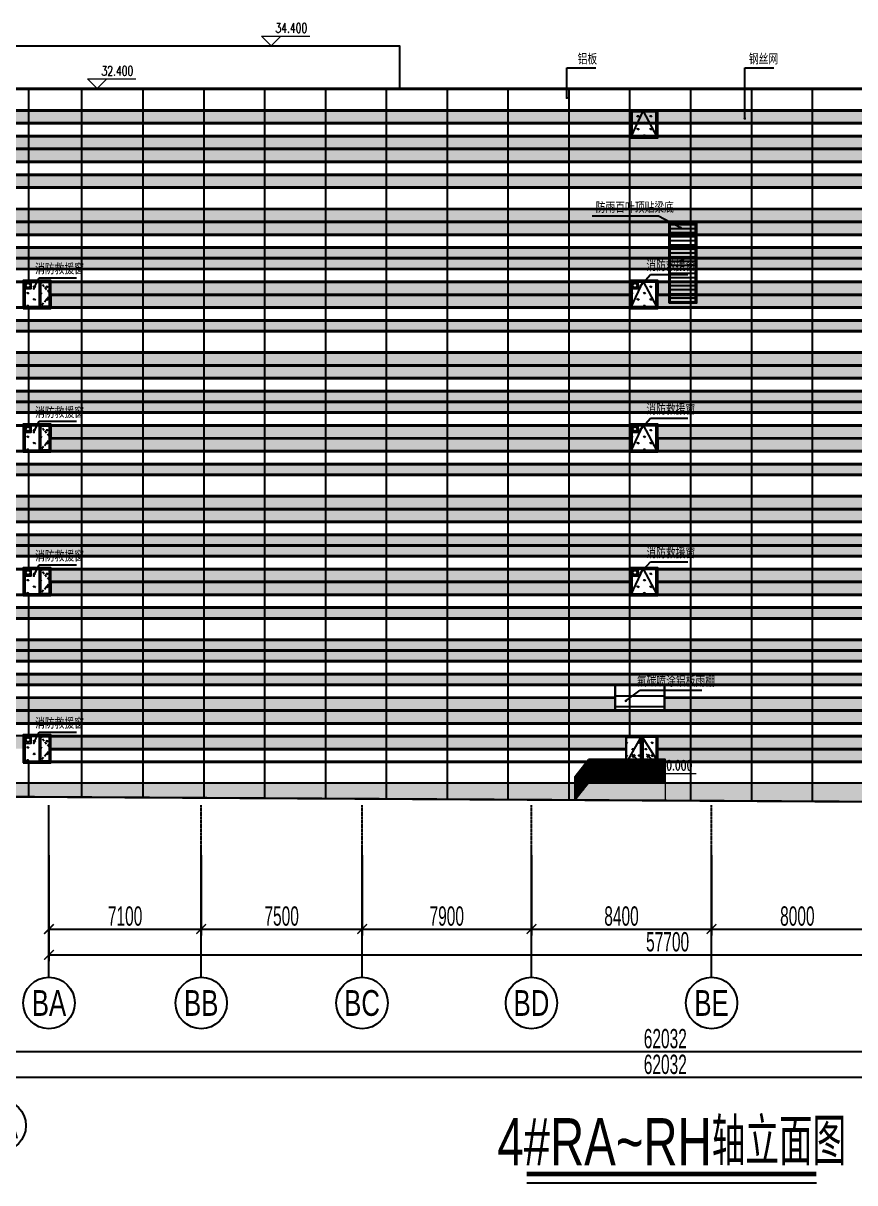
# Model space of a CAD drawing. Extents: x 393608 to 866608, y -117491 to 282459.
# Drawn here: x 702839 to 741620, y 209395 to 263498 of the extents above; entities that cross this region are included whole.
import ezdxf
from ezdxf.enums import TextEntityAlignment as Align

# ---------------------------------------------------------------- set-up
doc = ezdxf.new("R2010")
doc.units = 0
doc.linetypes.add('CENTER', pattern=[50.8, 31.75, -6.35, 6.35, -6.35])
doc.linetypes.add('DASH', pattern=[0.35, 0.25, -0.1])
doc.layers.get('0').update_dxf_attribs({"color": 8})
doc.layers.get('Defpoints').update_dxf_attribs({"color": 8})
for name, color, linetype in [('#幕墙线-平面', 8, 'Continuous'), ('#标注', 8, 'Continuous'), ('A-ELEV-1', 8, 'Continuous'), ('A-ELEV-2', 8, 'Continuous'), ('A-ELEV-3', 8, 'Continuous'), ('A-ELEV-8', 8, 'Continuous'), ('A-FLOR-RAIL', 8, 'Continuous'), ('DIM_LEAD', 8, 'Continuous'), ('DOTE', 8, 'CENTER'), ('E-HATCH3', 8, 'Continuous'), ('E_WINDOW', 8, 'Continuous'), ('Fill', 8, 'Continuous'), ('S_STAIR', 8, 'Continuous'), ('建-填充', 8, 'Continuous'), ('玻璃符号', 8, 'Continuous'), ('看线', 8, 'Continuous')]:
    doc.layers.add(name, color=color, linetype=linetype)
for name, color, linetype, lineweight in [('DIM_ELEV', 8, 'Continuous', 5), ('DOOR_FIRE', 8, 'Continuous', 13), ('PUB_TEXT', 8, 'Continuous', 5), ('STAIR', 8, 'Continuous', 9)]:
    doc.layers.add(name, color=color, linetype=linetype, lineweight=lineweight)
doc.styles.add('_TCH_DIM', font='SIMPLEX', dxfattribs={"bigfont": 'GBCBIG'})
doc.styles.add('JHZX', font='jrs.shx', dxfattribs={"width": 0.6, "bigfont": 'jhz.shx'})
doc.dimstyles.new('JZBZ-300', dxfattribs={"dimscale": 300, "dimtxt": 3, "dimasz": 1.5, "dimexe": 1, "dimexo": 1, "dimgap": 0.5, "dimtad": 1, "dimdec": 0, "dimdsep": 46, "dimtxsty": 'JHZX', "dimblk1": 'ARCHTICK', "dimblk2": 'ARCHTICK', "dimsah": 1, "dimcen": 0, "dimclrd": 1, "dimclre": 1, "dimclrt": 2, "dimadec": 3, "dimazin": 2, "dimtfac": 1, "dimtdec": 0, "dimtix": 1, "dimtmove": 0, "dimatfit": 3, "dimfxl": 1, "dimtolj": 1, "dimlwd": -1, "dimlwe": -1, "dimarcsym": 1})
pattern_1 = [(270, (150, -100), (500, -250), [50, -200]), (270, (250, -100), (500, -250), [50, -200]), (5e-10, (400, -25), (500, 250), [100, -400]), (5e-10, (400, -475), (500, 250), [100, -400]), (333.43495, (0, 0), (500, -2e-07), [223.6, -335.417]), (333.43495, (200, -150), (500, -1e-05), [223.6, -335.417]), (333.43495, (2e-10, -25), (500, -2e-07), [167.7, -111.8, 167.7, -111.817]), (26.56505, (2e-09, -225), (500, 2e-07), [167.7, -111.8, 167.7, -111.817]), (26.56505, (200, -100), (500, 2e-07), [223.6, -335.417]), (26.56505, (2e-09, -250), (500, 2e-07), [223.6, -335.417])]
pattern_2 = [(90, (-2908365.99, 1115784.3), (-95.25, 0), []), (90, (-2908334.24, 1115816.05), (-95.25, 0), [])]

# ---------------------------------------------------------------- blocks, each defined once
blk = doc.blocks.new('4#RA-RH网格')
at = {"layer": 'E-HATCH3'}
h = blk.add_hatch(dxfattribs=at)
h.set_pattern_fill('菱形金属网', color=256, scale=250, angle=-90, style=0)
h.set_pattern_definition(pattern_1)
h.paths.add_polyline_path([(73981, 34545), (10549, 34545), (10549, 35115), (73981, 35115)])
h = blk.add_hatch(dxfattribs=at)
h.set_pattern_fill('菱形金属网', color=256, scale=250, angle=-90, style=0)
h.set_pattern_definition(pattern_1)
h.paths.add_polyline_path([(73981, 33345), (10549, 33345), (10549, 33915), (73981, 33915)])
h = blk.add_hatch(dxfattribs=at)
h.set_pattern_fill('菱形金属网', color=256, scale=250, angle=-90, style=0)
h.set_pattern_definition(pattern_1)
h.paths.add_polyline_path([(73981, 32745), (10549, 32745), (10549, 33315), (73981, 33315)])
h = blk.add_hatch(dxfattribs=at)
h.set_pattern_fill('菱形金属网', color=256, scale=250, angle=-90, style=0)
h.set_pattern_definition(pattern_1)
h.paths.add_polyline_path([(73981, 31545), (10549, 31545), (10549, 32115), (73981, 32115)])
h = blk.add_hatch(dxfattribs=at)
h.set_pattern_fill('菱形金属网', color=256, scale=250, angle=-90, style=0)
h.set_pattern_definition(pattern_1)
h.paths.add_polyline_path([(73981, 29945), (10549, 29945), (10549, 30515), (73981, 30515)])
h = blk.add_hatch(dxfattribs=at)
h.set_pattern_fill('菱形金属网', color=256, scale=250, angle=-90, style=0)
h.set_pattern_definition(pattern_1)
h.paths.add_polyline_path([(73981, 29345), (10549, 29345), (10549, 29915), (73981, 29915)])
h = blk.add_hatch(dxfattribs=at)
h.set_pattern_fill('菱形金属网', color=256, scale=250, angle=-90, style=0)
h.set_pattern_definition(pattern_1)
h.paths.add_polyline_path([(73981, 28245), (10549, 28245), (10549, 28715), (73981, 28715)])
h = blk.add_hatch(dxfattribs=at)
h.set_pattern_fill('菱形金属网', color=256, scale=250, angle=-90, style=0)
h.set_pattern_definition(pattern_1)
h.paths.add_polyline_path([(73981, 27745), (10549, 27745), (10549, 28215), (73981, 28215)])
h = blk.add_hatch(dxfattribs=at)
h.set_pattern_fill('菱形金属网', color=256, scale=250, angle=-90, style=0)
h.set_pattern_definition(pattern_1)
h.paths.add_polyline_path([(40619, 26545), (13611, 26545), (13611, 27115), (40619, 27115)])
h = blk.add_hatch(dxfattribs=at)
h.set_pattern_fill('菱形金属网', color=256, scale=250, angle=-90, style=0)
h.set_pattern_definition(pattern_1)
h.paths.add_polyline_path([(41919, 26545), (73981, 26545), (73981, 27114), (41919, 27114)])
h = blk.add_hatch(dxfattribs=at)
h.set_pattern_fill('菱形金属网', color=256, scale=250, angle=-90, style=0)
h.set_pattern_definition(pattern_1)
h.paths.add_polyline_path([(13611, 25945), (40619, 25945), (40619, 26515), (13611, 26515)])
h = blk.add_hatch(dxfattribs=at)
h.set_pattern_fill('菱形金属网', color=256, scale=250, angle=-90, style=0)
h.set_pattern_definition(pattern_1)
h.paths.add_polyline_path([(41919, 26515), (73981, 26515), (73981, 25945), (41919, 25945)])
h = blk.add_hatch(dxfattribs=at)
h.set_pattern_fill('菱形金属网', color=256, scale=250, angle=-90, style=0)
h.set_pattern_definition(pattern_1)
h.paths.add_polyline_path([(73981, 24845), (10549, 24845), (10549, 25315), (73981, 25315)])
h = blk.add_hatch(dxfattribs=at)
h.set_pattern_fill('菱形金属网', color=256, scale=250, angle=-90, style=0)
h.set_pattern_definition(pattern_1)
h.paths.add_polyline_path([(73981, 23245), (10549, 23245), (10549, 23815), (73981, 23815)])
h = blk.add_hatch(dxfattribs=at)
h.set_pattern_fill('菱形金属网', color=256, scale=250, angle=-90, style=0)
h.set_pattern_definition(pattern_1)
h.paths.add_polyline_path([(73981, 22645), (10549, 22645), (10549, 23215), (73981, 23215)])
h = blk.add_hatch(dxfattribs=at)
h.set_pattern_fill('菱形金属网', color=256, scale=250, angle=-90, style=0)
h.set_pattern_definition(pattern_1)
h.paths.add_polyline_path([(73981, 21545), (10549, 21545), (10549, 22015), (73981, 22015)])
h = blk.add_hatch(dxfattribs=at)
h.set_pattern_fill('菱形金属网', color=256, scale=250, angle=-90, style=0)
h.set_pattern_definition(pattern_1)
h.paths.add_polyline_path([(73981, 21045), (10549, 21045), (10549, 21515), (73981, 21515)])
h = blk.add_hatch(dxfattribs=at)
h.set_pattern_fill('菱形金属网', color=256, scale=250, angle=-90, style=0)
h.set_pattern_definition(pattern_1)
h.paths.add_polyline_path([(13611, 19845), (40619, 19845), (40619, 20415), (13611, 20415)])
h = blk.add_hatch(dxfattribs=at)
h.set_pattern_fill('菱形金属网', color=256, scale=250, angle=-90, style=0)
h.set_pattern_definition(pattern_1)
h.paths.add_polyline_path([(41919, 20415), (73981, 20415), (73981, 19845), (41919, 19845)])
h = blk.add_hatch(dxfattribs=at)
h.set_pattern_fill('菱形金属网', color=256, scale=250, angle=-90, style=0)
h.set_pattern_definition(pattern_1)
h.paths.add_polyline_path([(40619, 19245), (13611, 19245), (13611, 19815), (40619, 19815)])
h = blk.add_hatch(dxfattribs=at)
h.set_pattern_fill('菱形金属网', color=256, scale=250, angle=-90, style=0)
h.set_pattern_definition(pattern_1)
h.paths.add_polyline_path([(73981, 19815), (41919, 19815), (41919, 19245), (73981, 19245)])
h = blk.add_hatch(dxfattribs=at)
h.set_pattern_fill('菱形金属网', color=256, scale=250, angle=-90, style=0)
h.set_pattern_definition(pattern_1)
h.paths.add_polyline_path([(73981, 18145), (10549, 18145), (10549, 18615), (73981, 18615)])
h = blk.add_hatch(dxfattribs=at)
h.set_pattern_fill('菱形金属网', color=256, scale=250, angle=-90, style=0)
h.set_pattern_definition(pattern_1)
h.paths.add_polyline_path([(73981, 16545), (10549, 16545), (10549, 17115), (73981, 17115)])
h = blk.add_hatch(dxfattribs=at)
h.set_pattern_fill('菱形金属网', color=256, scale=250, angle=-90, style=0)
h.set_pattern_definition(pattern_1)
h.paths.add_polyline_path([(73981, 15945), (10549, 15945), (10549, 16515), (73981, 16515)])
h = blk.add_hatch(dxfattribs=at)
h.set_pattern_fill('菱形金属网', color=256, scale=250, angle=-90, style=0)
h.set_pattern_definition(pattern_1)
h.paths.add_polyline_path([(73981, 14845), (10549, 14845), (10549, 15315), (73981, 15315)])
h = blk.add_hatch(dxfattribs=at)
h.set_pattern_fill('菱形金属网', color=256, scale=250, angle=-90, style=0)
h.set_pattern_definition(pattern_1)
h.paths.add_polyline_path([(73981, 14345), (10549, 14345), (10549, 14815), (73981, 14815)])
h = blk.add_hatch(dxfattribs=at)
h.set_pattern_fill('菱形金属网', color=256, scale=250, angle=-90, style=0)
h.set_pattern_definition(pattern_1)
h.paths.add_polyline_path([(40619, 13145), (13611, 13145), (13611, 13715), (40619, 13715)])
h = blk.add_hatch(dxfattribs=at)
h.set_pattern_fill('菱形金属网', color=256, scale=250, angle=-90, style=0)
h.set_pattern_definition(pattern_1)
h.paths.add_polyline_path([(73981, 13145), (41919, 13145), (41919, 13715), (73981, 13715)])
h = blk.add_hatch(dxfattribs=at)
h.set_pattern_fill('菱形金属网', color=256, scale=250, angle=-90, style=0)
h.set_pattern_definition(pattern_1)
h.paths.add_polyline_path([(13611, 12545), (40619, 12545), (40619, 13115), (13611, 13115)])
h = blk.add_hatch(dxfattribs=at)
h.set_pattern_fill('菱形金属网', color=256, scale=250, angle=-90, style=0)
h.set_pattern_definition(pattern_1)
h.paths.add_polyline_path([(41919, 13115), (73981, 13115), (73981, 12545), (41919, 12545)])
h = blk.add_hatch(dxfattribs=at)
h.set_pattern_fill('菱形金属网', color=256, scale=250, angle=-90, style=0)
h.set_pattern_definition(pattern_1)
h.paths.add_polyline_path([(73981, 11445), (10549, 11445), (10549, 11915), (73981, 11915)])
h = blk.add_hatch(dxfattribs=at)
h.set_pattern_fill('菱形金属网', color=256, scale=250, angle=-90, style=0)
h.set_pattern_definition(pattern_1)
h.paths.add_polyline_path([(73981, 9945), (10549, 9945), (10549, 10415), (73981, 10415)])
h = blk.add_hatch(dxfattribs=at)
h.set_pattern_fill('菱形金属网', color=256, scale=250, angle=-90, style=0)
h.set_pattern_definition(pattern_1)
h.paths.add_polyline_path([(73981, 9445), (10549, 9445), (10549, 9915), (73981, 9915)])
h = blk.add_hatch(dxfattribs=at)
h.set_pattern_fill('菱形金属网', color=256, scale=250, angle=-90, style=0)
h.set_pattern_definition(pattern_1)
h.paths.add_polyline_path([(73981, 8345), (10549, 8345), (10549, 8815), (73981, 8815)])
h = blk.add_hatch(dxfattribs=at)
h.set_pattern_fill('菱形金属网', color=256, scale=250, angle=-90, style=0)
h.set_pattern_definition(pattern_1)
h.paths.add_polyline_path([(39929, 7145), (39929, 7715), (10549, 7715), (10549, 7145)])
h.paths.add_polyline_path([(42229, 7715), (42229, 7145), (73981, 7145), (73981, 7715)])
h = blk.add_hatch(dxfattribs=at)
h.set_pattern_fill('菱形金属网', color=256, scale=250, angle=-90, style=0)
h.set_pattern_definition(pattern_1)
h.paths.add_polyline_path([(73981, 6545), (10549, 6545), (10549, 7115), (73981, 7115)])
h = blk.add_hatch(dxfattribs=at)
h.set_pattern_fill('菱形金属网', color=256, scale=250, angle=-90, style=0)
h.set_pattern_definition(pattern_1)
h.paths.add_polyline_path([(13611, 5915), (13611, 5345), (40412, 5345), (40412, 5915)])
h.paths.add_polyline_path([(12319, 5345), (12319, 5915), (10549, 5915), (10549, 5345)])
h = blk.add_hatch(dxfattribs=at)
h.set_pattern_fill('菱形金属网', color=256, scale=250, angle=-90, style=0)
h.set_pattern_definition(pattern_1)
h.paths.add_polyline_path([(41912, 5915), (73981, 5915), (73981, 5345), (41912, 5345)])
h = blk.add_hatch(dxfattribs=at)
h.set_pattern_fill('菱形金属网', color=256, scale=250, angle=-90, style=0)
h.set_pattern_definition(pattern_1)
h.paths.add_polyline_path([(41912, 5315), (73981, 5315), (73981, 4745), (42263, 4745), (42263, 4845), (41912, 4845)])
at = {"layer": 'A-ELEV-1', "ltscale": 5}
for p, q in [((42263, 4715), (73981, 4715)), ((38063, 3745), (10749, 3745)), ((73981, 3745), (42263, 3745))]:
    blk.add_line(p, q, dxfattribs=at)
for points in [[(73981, 35145), (10549, 35145), (10549, 36115), (73981, 36115)], [(73981, 34545), (10549, 34545), (10549, 35115), (73981, 35115)], [(73981, 33945), (10549, 33945), (10549, 34515), (73981, 34515)], [(73981, 33345), (10549, 33345), (10549, 33915), (73981, 33915)], [(73981, 32745), (10549, 32745), (10549, 33315), (73981, 33315)], [(73981, 32145), (10549, 32145), (10549, 32715), (73981, 32715)], [(73981, 31545), (10549, 31545), (10549, 32115), (73981, 32115)], [(73981, 30545), (10549, 30545), (10549, 31515), (73981, 31515)], [(73981, 29945), (10549, 29945), (10549, 30515), (73981, 30515)], [(73981, 29345), (10549, 29345), (10549, 29915), (73981, 29915)], [(73981, 28745), (10549, 28745), (10549, 29315), (73981, 29315)], [(73981, 28245), (10549, 28245), (10549, 28715), (73981, 28715)], [(73981, 27745), (10549, 27745), (10549, 28215), (73981, 28215)], [(73981, 27145), (10549, 27145), (10549, 27715), (73981, 27715)], [(40619, 26545), (13611, 26545), (13611, 27115), (40619, 27115)], [(41919, 26545), (73981, 26545), (73981, 27114), (41919, 27114)], [(13611, 25945), (40619, 25945), (40619, 26515), (13611, 26515)], [(41919, 26515), (73981, 26515), (73981, 25945), (41919, 25945)], [(73981, 25345), (10549, 25345), (10549, 25915), (73981, 25915)], [(73981, 24845), (10549, 24845), (10549, 25315), (73981, 25315)], [(73981, 23845), (10549, 23845), (10549, 24815), (73981, 24815)], [(73981, 23245), (10549, 23245), (10549, 23815), (73981, 23815)], [(73981, 22645), (10549, 22645), (10549, 23215), (73981, 23215)], [(73981, 22045), (10549, 22045), (10549, 22615), (73981, 22615)], [(73981, 21545), (10549, 21545), (10549, 22015), (73981, 22015)], [(73981, 21045), (10549, 21045), (10549, 21515), (73981, 21515)], [(73981, 20445), (10549, 20445), (10549, 21015), (73981, 21015)], [(13611, 19845), (40619, 19845), (40619, 20415), (13611, 20415)], [(41919, 20415), (73981, 20415), (73981, 19845), (41919, 19845)], [(40619, 19245), (13611, 19245), (13611, 19815), (40619, 19815)], [(73981, 19815), (41919, 19815), (41919, 19245), (73981, 19245)], [(73981, 18645), (10549, 18645), (10549, 19215), (73981, 19215)], [(73981, 18145), (10549, 18145), (10549, 18615), (73981, 18615)], [(73981, 17145), (10549, 17145), (10549, 18115), (73981, 18115)], [(73981, 16545), (10549, 16545), (10549, 17115), (73981, 17115)], [(73981, 15945), (10549, 15945), (10549, 16515), (73981, 16515)], [(73981, 15345), (10549, 15345), (10549, 15915), (73981, 15915)], [(73981, 14845), (10549, 14845), (10549, 15315), (73981, 15315)], [(73981, 14345), (10549, 14345), (10549, 14815), (73981, 14815)], [(73981, 13745), (10549, 13745), (10549, 14315), (73981, 14315)], [(40619, 13145), (13611, 13145), (13611, 13715), (40619, 13715)], [(73981, 13145), (41919, 13145), (41919, 13715), (73981, 13715)], [(13611, 12545), (40619, 12545), (40619, 13115), (13611, 13115)], [(41919, 13115), (73981, 13115), (73981, 12545), (41919, 12545)], [(73981, 11945), (10549, 11945), (10549, 12515), (73981, 12515)], [(73981, 11445), (10549, 11445), (10549, 11915), (73981, 11915)], [(73981, 10445), (10549, 10445), (10549, 11415), (73981, 11415)], [(73981, 9945), (10549, 9945), (10549, 10415), (73981, 10415)], [(73981, 9445), (10549, 9445), (10549, 9915), (73981, 9915)], [(73981, 8845), (10549, 8845), (10549, 9415), (73981, 9415)], [(73981, 8345), (10549, 8345), (10549, 8815), (73981, 8815)], [(73981, 6545), (10549, 6545), (10549, 7115), (73981, 7115)], [(41912, 5315), (73981, 5315), (73981, 4745), (42263, 4745), (42263, 4845), (41912, 4845)]]:
    blk.add_lwpolyline(points, close=True, dxfattribs=at)
for points in [[(13611, 27115), (31928, 27115)], [(31928, 26545), (13611, 26545)], [(13611, 26515), (31928, 26515)], [(31928, 25945), (13611, 25945)], [(13611, 20415), (31928, 20415)], [(31928, 19845), (13611, 19845)], [(13611, 19815), (31928, 19815)], [(40619, 19845), (33165, 19845)], [(33165, 19815), (40619, 19815)], [(66918, 19845), (41919, 19845)], [(41919, 19815), (66918, 19815)], [(31928, 19245), (13611, 19245)], [(13611, 13715), (31928, 13715)], [(31928, 13145), (13611, 13145)], [(13611, 13115), (31928, 13115)], [(31928, 12545), (13611, 12545)], [(39929, 7745), (10549, 7745), (10549, 8315), (39929, 8315)], [(39929, 8315), (39929, 7745)], [(42229, 8315), (42229, 7745)], [(42229, 8315), (73981, 8315), (73981, 7745), (42229, 7745)], [(39929, 7145), (10549, 7145), (10549, 7715), (39929, 7715)], [(39929, 7715), (39929, 7145)], [(42229, 7715), (73981, 7715), (73981, 7145), (42229, 7145)], [(42229, 7715), (42229, 7145)], [(12319, 5945), (10549, 5945), (10549, 6515), (73981, 6515), (73981, 5945), (13611, 5945)], [(13611, 5915), (40412, 5915)], [(41912, 5915), (73981, 5915), (73981, 5345), (41912, 5345), (41912, 5915)], [(40412, 5345), (13611, 5345)], [(13611, 5315), (40412, 5315)], [(38609, 4745), (13611, 4745)]]:
    blk.add_lwpolyline(points, dxfattribs=at)
blk = doc.blocks.new('4#RA-RH板')
at = {"layer": 'A-ELEV-2'}
for points in [[(69539, 31430), (5307, 31430), (5307, 31400), (69539, 31400)], [(69539, 30430), (5307, 30430), (5307, 30400), (69539, 30400)], [(69539, 29830), (5307, 29830), (5307, 29800), (69539, 29800)], [(69539, 29230), (5307, 29230), (5307, 29200), (69539, 29200)], [(69539, 28630), (5307, 28630), (5307, 28600), (69539, 28600)], [(69539, 28030), (5307, 28030), (5307, 28000), (69539, 28000)], [(69539, 27430), (5307, 27430), (5307, 27400), (69539, 27400)], [(69539, 26830), (5307, 26830), (5307, 26800), (69539, 26800)], [(69539, 26830), (5307, 26830), (5307, 26800), (69539, 26800)], [(69539, 25830), (5307, 25830), (5307, 25800), (69539, 25800)], [(69539, 25230), (5307, 25230), (5307, 25200), (69539, 25200)], [(69539, 24630), (5307, 24630), (5307, 24600), (69539, 24600)], [(69539, 24030), (5307, 24030), (5307, 24000), (69539, 24000)], [(69539, 23530), (5307, 23530), (5307, 23500), (69539, 23500)], [(69539, 23030), (5307, 23030), (5307, 23000), (69539, 23000)], [(69539, 20630), (5307, 20630), (5307, 20600), (69539, 20600)], [(69539, 20130), (5307, 20130), (5307, 20100), (69539, 20100)], [(69539, 19130), (5307, 19130), (5307, 19100), (69539, 19100)], [(69539, 18530), (5307, 18530), (5307, 18500), (69539, 18500)], [(69539, 17930), (5307, 17930), (5307, 17900), (69539, 17900)], [(69539, 17330), (5307, 17330), (5307, 17300), (69539, 17300)], [(5307, 16800), (69539, 16800), (69539, 16830), (5307, 16830)], [(69539, 16330), (5307, 16330), (5307, 16300), (69539, 16300)], [(69539, 13930), (5307, 13930), (5307, 13900), (69539, 13900)], [(69539, 13430), (5307, 13430), (5307, 13400), (69539, 13400)], [(69539, 12430), (5307, 12430), (5307, 12400), (69539, 12400)], [(69539, 11830), (5307, 11830), (5307, 11800), (69539, 11800)], [(69539, 11230), (5307, 11230), (5307, 11200), (69539, 11200)], [(69539, 10630), (5307, 10630), (5307, 10600), (69539, 10600)], [(69539, 10130), (5307, 10130), (5307, 10100), (69539, 10100)], [(69539, 9630), (5307, 9630), (5307, 9600), (69539, 9600)], [(69539, 7230), (5307, 7230), (5307, 7200), (69539, 7200)], [(69539, 6730), (5307, 6730), (5307, 6700), (69539, 6700)], [(69539, 5730), (5307, 5730), (5307, 5700), (69539, 5700)], [(69539, 5230), (5307, 5230), (5307, 5200), (69539, 5200)], [(69539, 4730), (5307, 4730), (5307, 4700), (69539, 4700)], [(69539, 4130), (5307, 4130), (5307, 4100), (69539, 4100)], [(69539, 1830), (5307, 1830), (5307, 1800), (69539, 1800)]]:
    blk.add_lwpolyline(points, close=True, dxfattribs=at)
for points in [[(62987, 22400), (69539, 22400), (69539, 22430), (5307, 22430), (5307, 22400), (35777, 22400)], [(8770, 22400), (27087, 22400)], [(37077, 22400), (69539, 22399)], [(35777, 21830), (8770, 21830)], [(8770, 21800), (35777, 21800)], [(69539, 21830), (37077, 21830)], [(37077, 21800), (69539, 21800)], [(35777, 21230), (5307, 21230), (5307, 21200), (69539, 21200), (69539, 21230), (62987, 21230)], [(27087, 21230), (8770, 21230)], [(69539, 21229), (37077, 21230)], [(62987, 15700), (69539, 15700), (69539, 15730), (5307, 15730), (5307, 15700), (7478, 15700)], [(8770, 15700), (35777, 15700)], [(37077, 15700), (69539, 15700)], [(35777, 15130), (8770, 15130)], [(8770, 15100), (35777, 15100)], [(69539, 15130), (37077, 15130)], [(37077, 15100), (69539, 15100)], [(35777, 14530), (5307, 14530), (5307, 14500), (69539, 14500), (69539, 14530), (62987, 14530)], [(27087, 14530), (8770, 14530)], [(69539, 14530), (37077, 14530)], [(62987, 9000), (69539, 9000), (69539, 9030), (5307, 9030), (5307, 9000), (7478, 9000)], [(8770, 9000), (35777, 9000)], [(37077, 9000), (69539, 9000)], [(35777, 8430), (8770, 8430)], [(8770, 8400), (35777, 8400)], [(69539, 8430), (37077, 8430)], [(37077, 8400), (69539, 8400)], [(35777, 7830), (5307, 7830), (5307, 7800), (69539, 7800), (69539, 7830), (62987, 7830)], [(69539, 7830), (37077, 7830)], [(37388, 3600), (69539, 3600), (69539, 3630), (5307, 3630), (5307, 3600), (37388, 3600)], [(35088, 3030), (35088, 3600)], [(37388, 3030), (37388, 3600)], [(35088, 3030), (5307, 3030), (5307, 3000), (35088, 3000)], [(35088, 2430), (35088, 3000)], [(37388, 3000), (69539, 3000), (69539, 3030), (37388, 3030)], [(37388, 2430), (37388, 3000)], [(37388, 2430), (5307, 2430), (5307, 2400), (69539, 2400), (69539, 2430), (37388, 2430)], [(69539, 1230), (8770, 1230)], [(8770, 1200), (35570, 1200)], [(37070, 1200), (69539, 1200)], [(35570, 630), (8770, 630)], [(8770, 600), (35570, 600)], [(69539, 630), (37070, 630)], [(37070, 600), (69539, 600)], [(33767, 30), (8770, 30)], [(8770, 0), (33744, 0)], [(69539, 30), (37421, 30)], [(37421, 0), (69539, 0)]]:
    blk.add_lwpolyline(points, dxfattribs=at)
blk = doc.blocks.new('_ARCHTICK')
at = {"color": 0, "linetype": 'ByBlock', "const_width": 0.15}
blk.add_lwpolyline([(-0.5, -0.5), (0.5, 0.5)], dxfattribs=at)
blk = doc.blocks.new('*D83')
at = {"layer": '#标注', "linetype": 'ByBlock', "ltscale": 300, "transparency": 16777216}
for p, q in [((2289, -2728), (2289, -7678)), ((59989, -2728), (59989, -7678)), ((2289, -7378), (59989, -7378))]:
    blk.add_line(p, q, dxfattribs=at)
at = {"layer": 'Defpoints', "color": 0, "ltscale": 300, "transparency": 16777216}
for p in [(2289, -2428), (59989, -2428), (59989, -7378)]:
    blk.add_point(p, dxfattribs=at)
at = {"layer": '#标注', "ltscale": 300, "transparency": 16777216, "xscale": 450, "yscale": 450, "zscale": 450, "rotation": 180}
blk.add_blockref('_ARCHTICK', (2289, -7378), dxfattribs=at)
at = {"layer": '#标注', "ltscale": 300, "transparency": 16777216, "xscale": 450, "yscale": 450, "zscale": 450}
blk.add_blockref('_ARCHTICK', (59989, -7378), dxfattribs=at)
at = {"layer": '#标注', "ltscale": 300, "transparency": 16777216, "insert": (31139, -6778), "char_height": 900, "attachment_point": 5, "style": 'JHZX'}
blk.add_mtext('\\A1;57700', dxfattribs=at)
blk = doc.blocks.new('*D75')
at = {"layer": '#标注', "linetype": 'ByBlock', "ltscale": 300, "transparency": 16777216}
for p, q in [((2289, -2728), (2289, -6478)), ((9389, -2728), (9389, -6478)), ((2289, -6178), (9389, -6178))]:
    blk.add_line(p, q, dxfattribs=at)
at = {"layer": 'Defpoints', "color": 0, "ltscale": 300, "transparency": 16777216}
for p in [(2289, -2428), (9389, -2428), (9389, -6178)]:
    blk.add_point(p, dxfattribs=at)
at = {"layer": '#标注', "ltscale": 300, "transparency": 16777216, "xscale": 450, "yscale": 450, "zscale": 450, "rotation": 180}
blk.add_blockref('_ARCHTICK', (2289, -6178), dxfattribs=at)
at = {"layer": '#标注', "ltscale": 300, "transparency": 16777216, "xscale": 450, "yscale": 450, "zscale": 450}
blk.add_blockref('_ARCHTICK', (9389, -6178), dxfattribs=at)
at = {"layer": '#标注', "ltscale": 300, "transparency": 16777216, "insert": (5839, -5578), "char_height": 900, "attachment_point": 5, "style": 'JHZX'}
blk.add_mtext('\\A1;7100', dxfattribs=at)
blk = doc.blocks.new('*D76')
at = {"layer": '#标注', "linetype": 'ByBlock', "ltscale": 300, "transparency": 16777216}
for p, q in [((9389, -2728), (9389, -6478)), ((16889, -2728), (16889, -6478)), ((9389, -6178), (16889, -6178))]:
    blk.add_line(p, q, dxfattribs=at)
at = {"layer": 'Defpoints', "color": 0, "ltscale": 300, "transparency": 16777216}
for p in [(9389, -2428), (16889, -2428), (16889, -6178)]:
    blk.add_point(p, dxfattribs=at)
at = {"layer": '#标注', "ltscale": 300, "transparency": 16777216, "xscale": 450, "yscale": 450, "zscale": 450, "rotation": 180}
blk.add_blockref('_ARCHTICK', (9389, -6178), dxfattribs=at)
at = {"layer": '#标注', "ltscale": 300, "transparency": 16777216, "xscale": 450, "yscale": 450, "zscale": 450}
blk.add_blockref('_ARCHTICK', (16889, -6178), dxfattribs=at)
at = {"layer": '#标注', "ltscale": 300, "transparency": 16777216, "insert": (13139, -5578), "char_height": 900, "attachment_point": 5, "style": 'JHZX'}
blk.add_mtext('\\A1;7500', dxfattribs=at)
blk = doc.blocks.new('*D77')
at = {"layer": '#标注', "linetype": 'ByBlock', "ltscale": 300, "transparency": 16777216}
for p, q in [((16889, -2728), (16889, -6478)), ((24789, -2728), (24789, -6478)), ((16889, -6178), (24789, -6178))]:
    blk.add_line(p, q, dxfattribs=at)
at = {"layer": 'Defpoints', "color": 0, "ltscale": 300, "transparency": 16777216}
for p in [(16889, -2428), (24789, -2428), (24789, -6178)]:
    blk.add_point(p, dxfattribs=at)
at = {"layer": '#标注', "ltscale": 300, "transparency": 16777216, "xscale": 450, "yscale": 450, "zscale": 450, "rotation": 180}
blk.add_blockref('_ARCHTICK', (16889, -6178), dxfattribs=at)
at = {"layer": '#标注', "ltscale": 300, "transparency": 16777216, "xscale": 450, "yscale": 450, "zscale": 450}
blk.add_blockref('_ARCHTICK', (24789, -6178), dxfattribs=at)
at = {"layer": '#标注', "ltscale": 300, "transparency": 16777216, "insert": (20839, -5578), "char_height": 900, "attachment_point": 5, "style": 'JHZX'}
blk.add_mtext('\\A1;7900', dxfattribs=at)
blk = doc.blocks.new('*D78')
at = {"layer": '#标注', "linetype": 'ByBlock', "ltscale": 300, "transparency": 16777216}
for p, q in [((24789, -2728), (24789, -6478)), ((33189, -2728), (33189, -6478)), ((24789, -6178), (33189, -6178))]:
    blk.add_line(p, q, dxfattribs=at)
at = {"layer": 'Defpoints', "color": 0, "ltscale": 300, "transparency": 16777216}
for p in [(24789, -2428), (33189, -2428), (33189, -6178)]:
    blk.add_point(p, dxfattribs=at)
at = {"layer": '#标注', "ltscale": 300, "transparency": 16777216, "xscale": 450, "yscale": 450, "zscale": 450, "rotation": 180}
blk.add_blockref('_ARCHTICK', (24789, -6178), dxfattribs=at)
at = {"layer": '#标注', "ltscale": 300, "transparency": 16777216, "xscale": 450, "yscale": 450, "zscale": 450}
blk.add_blockref('_ARCHTICK', (33189, -6178), dxfattribs=at)
at = {"layer": '#标注', "ltscale": 300, "transparency": 16777216, "insert": (28989, -5578), "char_height": 900, "attachment_point": 5, "style": 'JHZX'}
blk.add_mtext('\\A1;8400', dxfattribs=at)
blk = doc.blocks.new('*D79')
at = {"layer": '#标注', "linetype": 'ByBlock', "ltscale": 300, "transparency": 16777216}
for p, q in [((33189, -2728), (33189, -6478)), ((41189, -2728), (41189, -6478)), ((33189, -6178), (41189, -6178))]:
    blk.add_line(p, q, dxfattribs=at)
at = {"layer": 'Defpoints', "color": 0, "ltscale": 300, "transparency": 16777216}
for p in [(33189, -2428), (41189, -2428), (41189, -6178)]:
    blk.add_point(p, dxfattribs=at)
at = {"layer": '#标注', "ltscale": 300, "transparency": 16777216, "xscale": 450, "yscale": 450, "zscale": 450, "rotation": 180}
blk.add_blockref('_ARCHTICK', (33189, -6178), dxfattribs=at)
at = {"layer": '#标注', "ltscale": 300, "transparency": 16777216, "xscale": 450, "yscale": 450, "zscale": 450}
blk.add_blockref('_ARCHTICK', (41189, -6178), dxfattribs=at)
at = {"layer": '#标注', "ltscale": 300, "transparency": 16777216, "insert": (37189, -5578), "char_height": 900, "attachment_point": 5, "style": 'JHZX'}
blk.add_mtext('\\A1;8000', dxfattribs=at)
blk = doc.blocks.new('*D73')
at = {"layer": '#标注', "linetype": 'ByBlock', "ltscale": 300, "transparency": 16777216}
for p, q in [((15, -8447), (15, -13397)), ((62047, -8447), (62047, -13397)), ((15, -13097), (62047, -13097))]:
    blk.add_line(p, q, dxfattribs=at)
at = {"layer": 'Defpoints', "color": 0, "ltscale": 300, "transparency": 16777216}
for p in [(15, -8147), (62047, -8147), (62047, -13097)]:
    blk.add_point(p, dxfattribs=at)
at = {"layer": '#标注', "ltscale": 300, "transparency": 16777216, "xscale": 450, "yscale": 450, "zscale": 450, "rotation": 180}
blk.add_blockref('_ARCHTICK', (15, -13097), dxfattribs=at)
at = {"layer": '#标注', "ltscale": 300, "transparency": 16777216, "xscale": 450, "yscale": 450, "zscale": 450}
blk.add_blockref('_ARCHTICK', (62047, -13097), dxfattribs=at)
at = {"layer": '#标注', "ltscale": 300, "transparency": 16777216, "insert": (31031, -12497), "char_height": 900, "attachment_point": 5, "style": 'JHZX'}
blk.add_mtext('\\A1;62032', dxfattribs=at)
blk = doc.blocks.new('*D74')
at = {"layer": '#标注', "linetype": 'ByBlock', "ltscale": 300, "transparency": 16777216}
for p, q in [((15, -8447), (15, -12197)), ((62047, -8447), (62047, -12197)), ((15, -11897), (62047, -11897))]:
    blk.add_line(p, q, dxfattribs=at)
at = {"layer": 'Defpoints', "color": 0, "ltscale": 300, "transparency": 16777216}
for p in [(15, -8147), (62047, -8147), (62047, -11897)]:
    blk.add_point(p, dxfattribs=at)
at = {"layer": '#标注', "ltscale": 300, "transparency": 16777216, "xscale": 450, "yscale": 450, "zscale": 450, "rotation": 180}
blk.add_blockref('_ARCHTICK', (15, -11897), dxfattribs=at)
at = {"layer": '#标注', "ltscale": 300, "transparency": 16777216, "xscale": 450, "yscale": 450, "zscale": 450}
blk.add_blockref('_ARCHTICK', (62047, -11897), dxfattribs=at)
at = {"layer": '#标注', "ltscale": 300, "transparency": 16777216, "insert": (31031, -11297), "char_height": 900, "attachment_point": 5, "style": 'JHZX'}
blk.add_mtext('\\A1;62032', dxfattribs=at)
blk = doc.blocks.new('*U72')
at = {"linetype": 'ByBlock'}
blk.add_line((0, -20), (0, 0), dxfattribs=at)
blk.add_circle((0, -24), 4, dxfattribs=at)
at = {"linetype": 'ByBlock', "style": 'JHZX', "width": 0.75}
blk.add_attdef('AXES', text='', height=4, dxfattribs=at).set_placement((0, -24), align=Align.MIDDLE_CENTER)
blk = doc.blocks.new('*U49')
blk.add_line((-12.229, -0.75), (12.321, -0.75))
at = {"const_width": 0.4}
blk.add_lwpolyline([(-12.229, 0), (12.321, 0)], dxfattribs=at)
at = {"style": 'JHZX', "width": 0.75}
blk.add_attdef('立面图', text='', height=4, dxfattribs=at).set_placement((0.064, 2.74), align=Align.MIDDLE_CENTER)
blk = doc.blocks.new('JMKL')
at = {"layer": '#幕墙线-平面', "ltscale": 300}
for p, q in [((703079, 260444), (703079, 251494)), ((705558, 260444), (705558, 227386)), ((708423, 260444), (708423, 227370)), ((711257, 260444), (711257, 227353)), ((714095, 260444), (714095, 227337)), ((716933, 260444), (716933, 227320)), ((719770, 260444), (719770, 227304)), ((722608, 260444), (722608, 227287)), ((725445, 260444), (725445, 227271)), ((728283, 260444), (728283, 227255)), ((731120, 260444), (731120, 230244)), ((733958, 260444), (733958, 227222)), ((736796, 260444), (736796, 227205)), ((739633, 260444), (739633, 227189)), ((703079, 250194), (703079, 244794)), ((703079, 243494), (703079, 238094)), ((703079, 236794), (703079, 230294)), ((703079, 228994), (703079, 227401))]:
    blk.add_line(p, q, dxfattribs=at)
blk = doc.blocks.new('A$C38fdee9f')
at = {"layer": 'DOTE'}
for p, q in [((2288.6, -8147.2), (2288.6, -400)), ((2288.6, -2428.4), (2288.6, -400)), ((2288.6, -8147.2), (2288.6, -400)), ((9388.6, -2428.4), (9388.6, -400)), ((9388.6, -2428.4), (9388.6, -400)), ((16888.6, -2428.4), (16888.6, -400)), ((16888.6, -2428.4), (16888.6, -400)), ((24788.6, -2428.4), (24788.6, -400)), ((24788.6, -2428.4), (24788.6, -400)), ((33188.6, -2428.4), (33188.6, -400)), ((33188.6, -2428.4), (33188.6, -400))]:
    blk.add_line(p, q, dxfattribs=at)
at = {"layer": '#标注', "linetype": 'ByBlock', "xscale": 300, "yscale": 300, "zscale": 300}
for p, values in [((2288.6, -2428.4), {'AXES': 'BA'}), ((9388.6, -2428.4), {'AXES': 'BB'}), ((16888.6, -2428.4), {'AXES': 'BC'}), ((24788.6, -2428.4), {'AXES': 'BD'}), ((33188.6, -2428.4), {'AXES': 'BE'}), ((14.6, -8147.2), {'AXES': 'RA'})]:
    blk.add_blockref('*U72', p, dxfattribs=at).add_auto_attribs(values)
at = {"layer": '#标注', "ltscale": 300}
for p1, p2, distance, picture, middle in [((2288.6, -2428.4), (59988.6, -2428.4), -4950, '*D83', (31138.6, -6778.4)), ((2288.6, -2428.4), (9388.6, -2428.4), -3750, '*D75', (5838.6, -5578.4)), ((9388.6, -2428.4), (16888.6, -2428.4), -3750, '*D76', (13138.6, -5578.4)), ((16888.6, -2428.4), (24788.6, -2428.4), -3750, '*D77', (20838.6, -5578.4)), ((24788.6, -2428.4), (33188.6, -2428.4), -3750, '*D78', (28988.6, -5578.4)), ((33188.6, -2428.4), (41188.6, -2428.4), -3750, '*D79', (37188.6, -5578.4)), ((14.6, -8147.2), (62046.5, -8147.2), -4950, '*D73', (31030.5, -12497.2)), ((14.6, -8147.2), (62046.5, -8147.2), -3750, '*D74', (31030.5, -11297.2))]:
    dim = blk.add_aligned_dim(p1=p1, p2=p2, distance=distance, dimstyle='JZBZ-300', override={"dimclrd": 256, "dimclre": 256, "dimclrt": 256, "dimfxl": 100}, dxfattribs=at)
    dim.commit()
    dim.dimension.update_dxf_attribs({"geometry": picture, "text_midpoint": middle})

msp = doc.modelspace()

# ---------------------------------------------------------------- hatches: boundary and pattern name
at = {"layer": 'E-HATCH3'}
h = msp.add_hatch(dxfattribs=at)
h.set_pattern_fill('GRASS', color=256, scale=150, style=0)
h.set_pattern_definition([(90, (731217, 258223.82), (-299.34, 299.34), [79.374, -519.3]), (45, (731217, 258223.8), (-299.34, 299.34), [79.37, -343.955]), (135, (731217, 258223.8), (-299.34, -299.34), [79.37, -343.955])])
h.paths.add_polyline_path([(731217, 258224), (732357, 258224), (732357, 259364), (731217, 259364)])
h = msp.add_hatch(dxfattribs=at)
h.set_pattern_fill('GRASS', color=256, scale=150, style=0)
h.set_pattern_definition([(90, (703659.1, 250273.82), (-299.34, 299.34), [79.37, -519.3]), (45, (703659.1, 250273.8), (-299.34, 299.34), [79.37, -343.95]), (135, (703659.1, 250273.8), (-299.34, -299.34), [79.37, -343.95])])
h.paths.add_polyline_path([(702917, 251414), (704049, 251414), (704049, 250274), (702917, 250274)])
h = msp.add_hatch(dxfattribs=at)
h.set_pattern_fill('GRASS', color=256, scale=150, style=0)
h.set_pattern_definition([(90, (731217, 250273.82), (-299.34, 299.34), [79.374, -519.3]), (45, (731217, 250273.8), (-299.34, 299.34), [79.37, -343.955]), (135, (731217, 250273.8), (-299.34, -299.34), [79.37, -343.955])])
h.paths.add_polyline_path([(731217, 250274), (732357, 250274), (732357, 251414), (731217, 251414)])
h = msp.add_hatch(dxfattribs=at)
h.set_pattern_fill('GRASS', color=256, scale=150, style=0)
h.set_pattern_definition([(90, (703659.1, 243573.82), (-299.34, 299.34), [79.37, -519.3]), (45, (703659.1, 243573.8), (-299.34, 299.34), [79.37, -343.95]), (135, (703659.1, 243573.8), (-299.34, -299.34), [79.37, -343.95])])
h.paths.add_polyline_path([(702887, 244714), (704049, 244714), (704049, 243574), (702887, 243574)])
h = msp.add_hatch(dxfattribs=at)
h.set_pattern_fill('GRASS', color=256, scale=150, style=0)
h.set_pattern_definition([(90, (731217, 243573.82), (-299.34, 299.34), [79.374, -519.3]), (45, (731217, 243573.8), (-299.34, 299.34), [79.37, -343.955]), (135, (731217, 243573.8), (-299.34, -299.34), [79.37, -343.955])])
h.paths.add_polyline_path([(731217, 243574), (732357, 243574), (732357, 244714), (731217, 244714)])
h = msp.add_hatch(dxfattribs=at)
h.set_pattern_fill('GRASS', color=256, scale=150, style=0)
h.set_pattern_definition([(90, (703659.1, 236873.82), (-299.34, 299.34), [79.37, -519.3]), (45, (703659.1, 236873.8), (-299.34, 299.34), [79.37, -343.95]), (135, (703659.1, 236873.8), (-299.34, -299.34), [79.37, -343.95])])
h.paths.add_polyline_path([(702917, 238014), (704049, 238014), (704049, 236874), (702917, 236874)])
h = msp.add_hatch(dxfattribs=at)
h.set_pattern_fill('GRASS', color=256, scale=150, style=0)
h.set_pattern_definition([(90, (731217, 236873.82), (-299.34, 299.34), [79.374, -519.3]), (45, (731217, 236873.8), (-299.34, 299.34), [79.37, -343.955]), (135, (731217, 236873.8), (-299.34, -299.34), [79.37, -343.955])])
h.paths.add_polyline_path([(731217, 236874), (732357, 236874), (732357, 238014), (731217, 238014)])
h = msp.add_hatch(dxfattribs=at)
h.set_pattern_fill('GRASS', color=256, scale=150, style=0)
h.set_pattern_definition([(90, (703659.1, 229073.82), (-299.34, 299.34), [79.37, -519.3]), (45, (703659.1, 229073.8), (-299.34, 299.34), [79.37, -343.95]), (135, (703659.1, 229073.8), (-299.34, -299.34), [79.37, -343.95])])
h.paths.add_polyline_path([(702917, 230214), (704049, 230214), (704049, 229074), (702917, 229074)])
h = msp.add_hatch(dxfattribs=at)
h.set_pattern_fill('GRASS', color=256, scale=150, style=0)
h.set_pattern_definition([(90, (730979.5, 228093.82), (-299.34, 299.34), [79.374, -519.303]), (45, (730979.5, 228093.8), (-299.34, 299.34), [79.374, -343.955]), (135, (730979.5, 228093.8), (-299.34, -299.34), [79.374, -343.955])])
h.paths.add_polyline_path([(730980, 228094), (732379, 228094), (732379, 230194), (730980, 230194)])
h = msp.add_hatch(dxfattribs=at)
h.set_pattern_fill('玻璃D', color=256, scale=800, style=0)
h.set_pattern_definition([(0, (80, 160), (400, 400), [40, -360, 40, -360]), (0, (240, 320), (400, 400), [40, -360, 40, -360]), (90, (0, 40), (-400, 400), [40, -360]), (90, (160, 200), (-400, 400), [40, -360]), (45, (160, 240), (0, 400), [113.136, -226.27742, 113.136, -113.136]), (45, (120, 160), (0, 400), [56.568, -509.11742])])
h.paths.add_polyline_path([(728588, 227253), (728583, 228044), (700917, 228044), (700919, 227413)])
h.paths.add_polyline_path([(729202, 228044), (729205, 228042), (728581, 227252), (764643, 227044), (764643, 228044)])
at = {"layer": 'E_WINDOW'}
h = msp.add_hatch(dxfattribs=at)
h.set_pattern_fill('LINE', color=256, scale=200)
h.set_pattern_definition([(0, (732996.99, 250493.82), (0, 190.5), [])])
h.paths.add_polyline_path([(732997, 250494), (734197, 250494), (734197, 254094), (732997, 254094)])
at = {"layer": '建-填充'}
h = msp.add_hatch(dxfattribs=at)
h.set_pattern_fill('ANSI32', color=256, scale=20, angle=45)
h.set_pattern_definition(pattern_2)
h.paths.add_polyline_path([(728631, 228326), (729205, 229061), (729205, 228041), (728631, 227307)])
h = msp.add_hatch(dxfattribs=at)
h.set_pattern_fill('ANSI32', color=256, scale=20, angle=45)
h.set_pattern_definition(pattern_2)
h.paths.add_polyline_path([(729255, 229093), (732731, 229094), (732731, 228042), (729255, 228041)])

# ---------------------------------------------------------------- linework, layer by layer
at = {"layer": 'A-ELEV-3', "const_width": 100}
msp.add_lwpolyline([(684176, 227444), (695660, 227444), (764599, 227044), (772313, 227044)], dxfattribs=at)
at = {"layer": 'A-ELEV-8'}
msp.add_line((734948, 260444), (719905, 260444), dxfattribs=at)
at = {"layer": 'A-ELEV-8', "const_width": 100}
msp.add_lwpolyline([(701267, 257044), (701267, 260444), (764299, 260444), (764299, 257044)], dxfattribs=at)
at = {"layer": 'A-FLOR-RAIL'}
for p, q in [((728581, 228344), (729205, 229144)), ((728631, 228327), (729205, 229063)), ((729255, 229094), (732731, 229094)), ((732731, 229094), (732731, 228044)), ((728581, 227244), (728581, 228344)), ((728631, 227308), (728631, 228327))]:
    msp.add_line(p, q, dxfattribs=at)
for points in [[(732781, 229144), (729205, 229144)], [(729205, 228042), (729205, 229142)], [(729255, 228042), (729255, 229094)], [(732781, 228044), (732781, 229144)]]:
    msp.add_lwpolyline(points, dxfattribs=at)
at = {"layer": 'DIM_ELEV'}
for p, q in [((713356, 262444), (714856, 262444)), ((714406, 262444), (713956, 262894)), ((713956, 262894), (716206, 262894)), ((714406, 262444), (714856, 262894)), ((706293, 260444), (705843, 260894)), ((705843, 260894), (708093, 260894)), ((706293, 260444), (706743, 260894)), ((705243, 260444), (706743, 260444)), ((732246, 228044), (731796, 228494)), ((731796, 228494), (734226, 228494)), ((732246, 228044), (732696, 228494)), ((731196, 228044), (732696, 228044))]:
    msp.add_line(p, q, dxfattribs=at)
at = {"layer": 'DIM_LEAD'}
for p, q in [((728190, 260016), (728190, 261413)), ((728190, 261413), (729545, 261413)), ((736488, 259051), (736488, 261413)), ((736488, 261413), (737843, 261413)), ((732462, 254491), (729380, 254491)), ((733497, 253955), (732462, 254491)), ((703337, 251116), (703585, 251624)), ((703585, 251624), (705323, 251624)), ((731635, 251262), (732089, 251769)), ((732089, 251769), (733828, 251769)), ((703337, 244416), (703585, 244924)), ((703585, 244924), (705323, 244924)), ((731635, 244562), (732089, 245069)), ((732089, 245069), (733828, 245069)), ((703337, 237716), (703585, 238224)), ((703585, 238224), (705323, 238224)), ((731635, 237862), (732089, 238369)), ((732089, 238369), (733828, 238369)), ((730943, 231878), (731617, 232376)), ((731617, 232376), (734494, 232376)), ((703337, 229916), (703585, 230424)), ((703585, 230424), (705323, 230424))]:
    msp.add_line(p, q, dxfattribs=at)
at = {"layer": 'DIM_LEAD', "const_width": 60}
for points in [[(728190, 259986, 1), (728190, 260046, 1)], [(736488, 259021, 1), (736488, 259081, 1)], [(733524, 253941, 1), (733471, 253969, 1)], [(703324, 251089, 1), (703350, 251143, 1)], [(731615, 251240, 1), (731655, 251284, 1)], [(731615, 244540, 1), (731655, 244584, 1)], [(703324, 244389, 1), (703350, 244443, 1)], [(703324, 237689, 1), (703350, 237743, 1)], [(731615, 237840, 1), (731655, 237884, 1)], [(730919, 231861, 1), (730967, 231896, 1)], [(703324, 229889, 1), (703350, 229943, 1)]]:
    msp.add_lwpolyline(points, format="xyb", close=True, dxfattribs=at)
at = {"layer": 'DOOR_FIRE'}
msp.add_lwpolyline([(732430, 230244), (730930, 230244), (730929, 228044), (732429, 228044), (732430, 230244), (731003, 230244)], dxfattribs=at)
at = {"layer": 'E_WINDOW'}
for p, q in [((703629, 251444), (703629, 250244)), ((703629, 244744), (703629, 243544)), ((703629, 238044), (703629, 236844)), ((703629, 230244), (703629, 229044)), ((731680, 230244), (731680, 228044))]:
    msp.add_line(p, q, dxfattribs=at)
at = {"layer": 'E_WINDOW', "ltscale": 500}
for points in [[(731137, 258144), (732437, 258144), (732437, 259444), (731137, 259444)], [(731187, 258194), (732387, 258194), (732387, 259394), (731187, 259394)], [(731217, 258224), (732357, 258224), (732357, 259364), (731217, 259364)], [(732947, 250444), (734247, 250444), (734247, 254144), (732947, 254144)], [(732997, 250494), (734197, 250494), (734197, 254094), (732997, 254094)], [(702837, 250194), (704129, 250194), (704129, 251494), (702837, 251494)], [(702887, 250244), (704079, 250244), (704079, 251444), (702887, 251444)], [(702917, 250274), (703599, 250274), (703599, 251414), (702917, 251414)], [(704049, 250274), (703659, 250274), (703659, 251414), (704049, 251414)], [(731137, 250194), (732437, 250194), (732437, 251494), (731137, 251494)], [(731187, 250244), (732387, 250244), (732387, 251444), (731187, 251444)], [(731217, 250274), (732357, 250274), (732357, 251414), (731217, 251414)], [(702837, 243494), (704129, 243494), (704129, 244794), (702837, 244794)], [(702887, 243544), (704079, 243544), (704079, 244744), (702887, 244744)], [(702917, 243574), (703599, 243574), (703599, 244714), (702917, 244714)], [(704049, 243574), (703659, 243574), (703659, 244714), (704049, 244714)], [(731137, 243494), (732437, 243494), (732437, 244794), (731137, 244794)], [(731187, 243544), (732387, 243544), (732387, 244744), (731187, 244744)], [(731217, 243574), (732357, 243574), (732357, 244714), (731217, 244714)], [(702837, 236794), (704129, 236794), (704129, 238094), (702837, 238094)], [(731137, 236794), (732437, 236794), (732437, 238094), (731137, 238094)], [(702887, 236844), (704079, 236844), (704079, 238044), (702887, 238044)], [(702917, 236874), (703599, 236874), (703599, 238014), (702917, 238014)], [(704049, 236874), (703659, 236874), (703659, 238014), (704049, 238014)], [(731187, 236844), (732387, 236844), (732387, 238044), (731187, 238044)], [(731217, 236874), (732357, 236874), (732357, 238014), (731217, 238014)], [(730447, 231624), (732747, 231624), (732747, 232094), (730447, 232094)], [(702837, 228994), (704129, 228994), (704129, 230294), (702837, 230294)], [(702887, 229044), (704079, 229044), (704079, 230244), (702887, 230244)], [(702917, 229074), (703599, 229074), (703599, 230214), (702917, 230214)], [(704049, 229074), (703659, 229074), (703659, 230214), (704049, 230214)], [(730980, 230194), (731630, 230194), (731630, 228094), (730980, 228094)], [(732379, 230194), (731730, 230194), (731730, 228094), (732379, 228094)]]:
    msp.add_lwpolyline(points, close=True, dxfattribs=at)
for points in [[(731187, 258194), (731755, 259394), (732387, 258194)], [(731187, 250244), (731755, 251444), (732387, 250244)], [(731187, 243544), (731755, 244744), (732387, 243544)], [(731187, 236844), (731755, 238044), (732387, 236844)], [(731680, 230244), (731053, 229144), (731680, 228044)], [(731680, 230244), (732379, 229144), (731680, 228044)]]:
    msp.add_lwpolyline(points, dxfattribs=at)
at = {"layer": 'E_WINDOW', "linetype": 'DASH', "ltscale": 500}
for points in [[(703629, 251444), (704129, 250844), (703629, 250244)], [(703629, 244744), (704129, 244144), (703629, 243544)], [(703629, 238044), (704129, 237444), (703629, 236844)], [(703629, 230244), (704129, 229644), (703629, 229044)]]:
    msp.add_lwpolyline(points, dxfattribs=at)
at = {"layer": 'Fill'}
msp.add_lwpolyline([(729255, 229093), (732731, 229094), (732731, 228042), (729255, 228041)], close=True, dxfattribs=at)
at = {"layer": 'S_STAIR'}
for points in [[(703217, 251414), (702917, 251414), (702917, 251114), (703217, 251114)], [(731517, 251414), (731217, 251414), (731217, 251114), (731517, 251114)], [(703217, 244714), (702917, 244714), (702917, 244414), (703217, 244414)], [(731517, 244714), (731217, 244714), (731217, 244414), (731517, 244414)], [(703217, 238014), (702917, 238014), (702917, 237714), (703217, 237714)], [(731517, 238014), (731217, 238014), (731217, 237714), (731517, 237714)], [(703217, 230214), (702917, 230214), (702917, 229914), (703217, 229914)]]:
    msp.add_lwpolyline(points, close=True, dxfattribs=at)
for centre in [(703067, 251264), (731367, 251264), (703067, 244564), (731367, 244564), (703067, 237864), (731367, 237864), (703067, 230064)]:
    msp.add_circle(centre, 100, dxfattribs=at)
at = {"layer": 'STAIR'}
for p, q in [((728581, 227244), (729205, 228044)), ((729205, 228044), (732781, 228042)), ((732781, 228042), (732781, 227244)), ((732781, 227244), (728581, 227244))]:
    msp.add_line(p, q, dxfattribs=at)
at = {"layer": '玻璃符号', "ltscale": 2}
for p, q in [((731203, 229412), (731417, 229198)), ((731889, 229412), (732103, 229198)), ((731223, 229320), (731303, 229241)), ((731294, 229391), (731374, 229311)), ((731910, 229320), (731990, 229241)), ((731981, 229391), (732060, 229311))]:
    msp.add_line(p, q, dxfattribs=at)
at = {"layer": '看线'}
msp.add_lwpolyline([(701697, 260444), (701697, 262444), (720387, 262444), (720387, 260444)], dxfattribs=at)

# ---------------------------------------------------------------- block references
at = {"layer": '#幕墙线-平面'}
msp.add_blockref('JMKL', (0, 0), dxfattribs=at)
at = {"layer": '#标注', "ltscale": 300}
msp.add_blockref('A$C38fdee9f', (701752, 227413), dxfattribs=at)
at = {"layer": '#标注', "xscale": 550, "yscale": 550, "zscale": 550}
msp.add_blockref('*U49', (733051, 209807), dxfattribs=at).add_auto_attribs({'立面图': '4#RA~RH轴立面图'})
at = {"layer": 'A-ELEV-1'}
msp.add_blockref('4#RA-RH网格', (690518, 224299), dxfattribs=at)
at = {"layer": 'A-ELEV-2'}
msp.add_blockref('4#RA-RH板', (695360, 229014), dxfattribs=at)

# ---------------------------------------------------------------- texts
at = {"layer": 'PUB_TEXT', "style": '_TCH_DIM', "width": 0.705882}
for s, p in [('34.400', (714601, 263051)), ('32.400', (706488, 261051)), ('%%P0.000', (732531, 228651))]:
    msp.add_text(s, height=446.2, dxfattribs=at).set_placement(p)
at = {"layer": 'PUB_TEXT', "style": '_TCH_DIM'}
for s, p in [('铝板', (728695, 261570)), ('钢丝网', (736680, 261570)), ('防雨百叶顶贴梁底', (729537, 254648)), ('消防救援窗', (703395, 251781)), ('消防救援窗', (731900, 251927)), ('消防救援窗', (703395, 245081)), ('消防救援窗', (731900, 245227)), ('消防救援窗', (703395, 238381)), ('消防救援窗', (731900, 238527)), ('氟碳喷涂铝板雨棚', (731455, 232533)), ('消防救援窗', (703395, 230581))]:
    msp.add_text(s, height=506.4, dxfattribs=at).set_placement(p)

doc.saveas('drawing.dxf')
